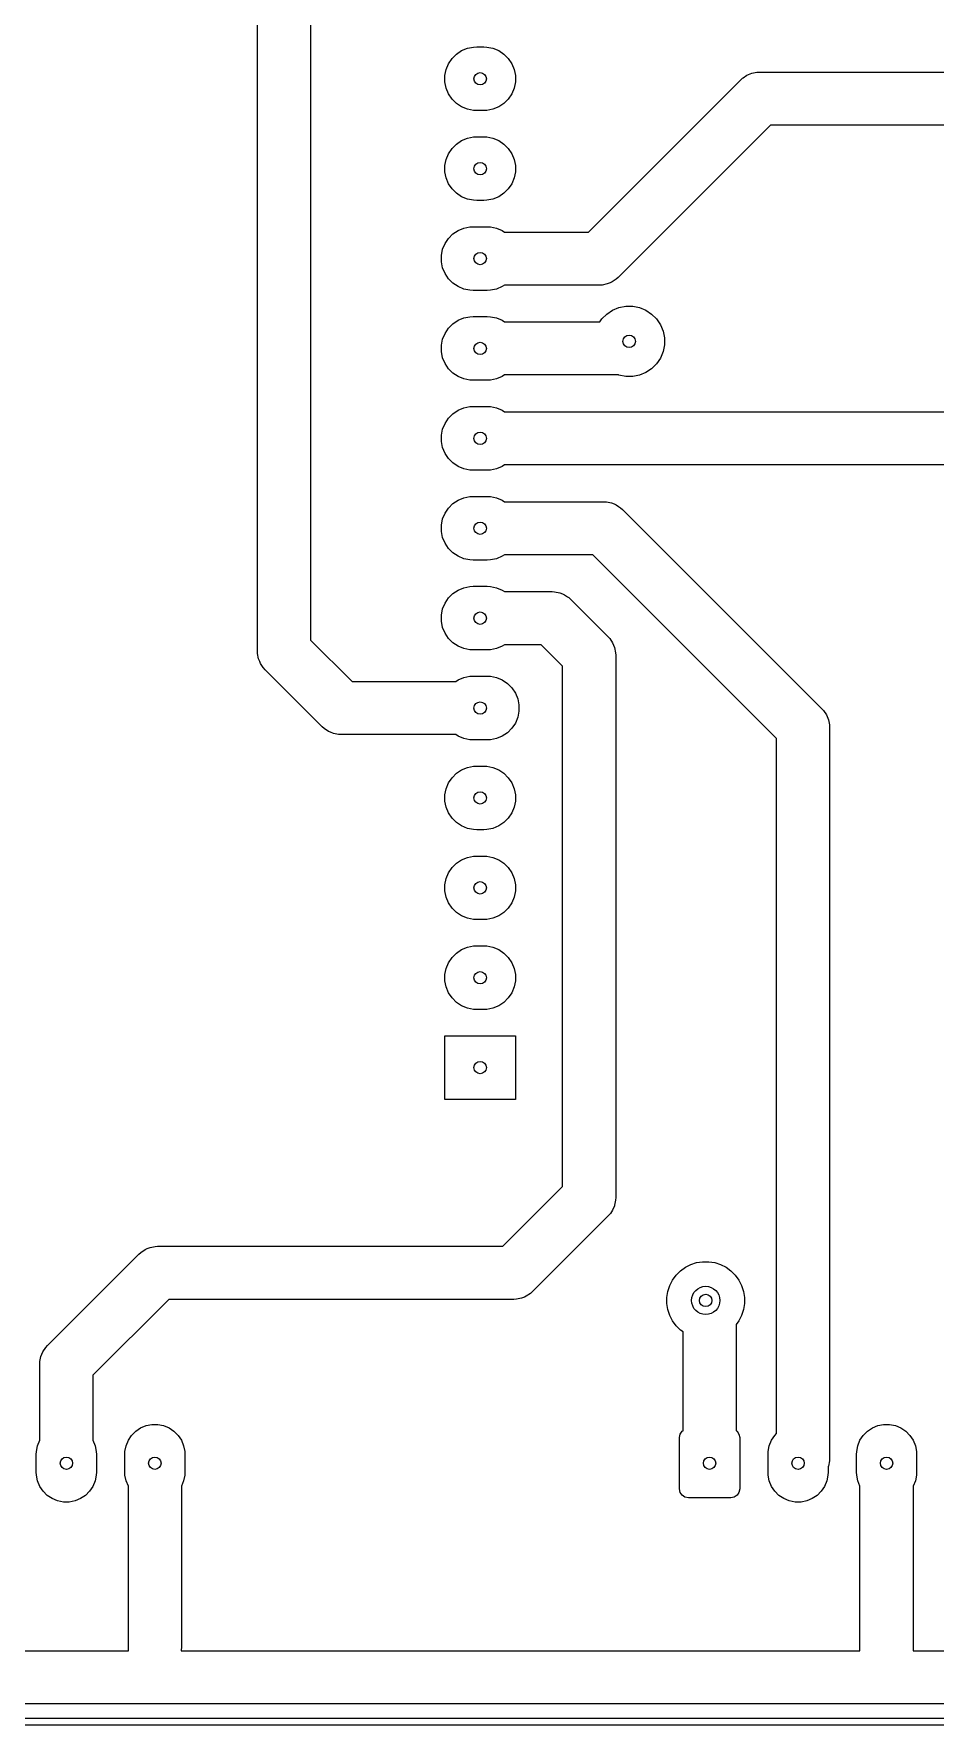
# Model space of a CAD drawing. Header units: inches. Extents: x 0.4 to 11.3, y -7.9 to -0.4.
# Drawn here: x 2.704 to 3.706, y -4.157 to -2.276 of the extents above; entities that cross this region are included whole.
import ezdxf

# ---------------------------------------------------------------- set-up
doc = ezdxf.new("R2010")
doc.units = ezdxf.units.IN
doc.header["$MEASUREMENT"] = 0
doc.layers.add('F.Cu', color=13, linetype='CONTINUOUS', true_color=0xc83434)

msp = doc.modelspace()

# ---------------------------------------------------------------- linework, layer by layer
at = {"layer": 'F.Cu', "linetype": 'CONTINUOUS'}
for p, q in [((2.9528, -2.9626), (2.9528, -2.0307)), ((3.0118, -2.0185), (3.0118, -2.9504)), ((3.174, -2.2986), (3.1798, -2.2947)), ((3.1798, -2.2947), (3.1862, -2.2921)), ((3.1862, -2.2921), (3.193, -2.2907)), ((3.193, -2.2907), (3.1965, -2.2906)), ((3.1965, -2.2906), (3.2043, -2.2906)), ((3.2043, -2.2906), (3.2078, -2.2907)), ((3.2078, -2.2907), (3.2146, -2.2921)), ((3.2146, -2.2921), (3.221, -2.2947)), ((3.221, -2.2947), (3.2268, -2.2986)), ((3.1625, -2.3157), (3.1652, -2.3093)), ((3.1652, -2.3093), (3.1691, -2.3035)), ((3.1691, -2.3035), (3.174, -2.2986)), ((3.2268, -2.2986), (3.2317, -2.3035)), ((3.2317, -2.3035), (3.2356, -2.3093)), ((3.2356, -2.3093), (3.2382, -2.3157)), ((3.1612, -2.3225), (3.1625, -2.3157)), ((3.1612, -2.3295), (3.1612, -2.3225)), ((3.1625, -2.3363), (3.1612, -2.3295)), ((3.2382, -2.3157), (3.2396, -2.3225)), ((3.2396, -2.3295), (3.2382, -2.3363)), ((3.2396, -2.3225), (3.2396, -2.3295)), ((3.3208, -2.4965), (3.4901, -2.3272)), ((3.4901, -2.3272), (3.4923, -2.3252)), ((3.4923, -2.3252), (3.4929, -2.3248)), ((3.4929, -2.3248), (3.4971, -2.322)), ((3.4971, -2.322), (3.5025, -2.3198)), ((3.5025, -2.3198), (3.5081, -2.3186)), ((3.5081, -2.3186), (3.511, -2.3185)), ((3.511, -2.3185), (3.7506, -2.3185)), ((3.1652, -2.3427), (3.1625, -2.3363)), ((3.1691, -2.3485), (3.1652, -2.3427)), ((3.174, -2.3534), (3.1691, -2.3485)), ((3.2317, -2.3485), (3.2268, -2.3534)), ((3.2356, -2.3427), (3.2317, -2.3485)), ((3.2382, -2.3363), (3.2356, -2.3427)), ((3.1798, -2.3572), (3.174, -2.3534)), ((3.1862, -2.3599), (3.1798, -2.3572)), ((3.193, -2.3612), (3.1862, -2.3599)), ((3.1965, -2.3614), (3.193, -2.3612)), ((3.2043, -2.3614), (3.1965, -2.3614)), ((3.2078, -2.3612), (3.2043, -2.3614)), ((3.2146, -2.3599), (3.2078, -2.3612)), ((3.221, -2.3572), (3.2146, -2.3599)), ((3.2268, -2.3534), (3.221, -2.3572)), ((3.5233, -2.3776), (3.3539, -2.5469)), ((3.7543, -2.3776), (3.5233, -2.3776)), ((3.1652, -2.4093), (3.1691, -2.4035)), ((3.1691, -2.4035), (3.174, -2.3986)), ((3.174, -2.3986), (3.1798, -2.3947)), ((3.1798, -2.3947), (3.1862, -2.3921)), ((3.1862, -2.3921), (3.193, -2.3907)), ((3.193, -2.3907), (3.1965, -2.3906)), ((3.1965, -2.3906), (3.2043, -2.3906)), ((3.2043, -2.3906), (3.2078, -2.3907)), ((3.2078, -2.3907), (3.2146, -2.3921)), ((3.2146, -2.3921), (3.221, -2.3947)), ((3.221, -2.3947), (3.2268, -2.3986)), ((3.2268, -2.3986), (3.2317, -2.4035)), ((3.2317, -2.4035), (3.2356, -2.4093)), ((3.1612, -2.4225), (3.1625, -2.4157)), ((3.1612, -2.4295), (3.1612, -2.4225)), ((3.1625, -2.4157), (3.1652, -2.4093)), ((3.2356, -2.4093), (3.2382, -2.4157)), ((3.2382, -2.4157), (3.2396, -2.4225)), ((3.2396, -2.4225), (3.2396, -2.4295)), ((3.1625, -2.4363), (3.1612, -2.4295)), ((3.1652, -2.4427), (3.1625, -2.4363)), ((3.1691, -2.4485), (3.1652, -2.4427)), ((3.2356, -2.4427), (3.2317, -2.4485)), ((3.2382, -2.4363), (3.2356, -2.4427)), ((3.2396, -2.4295), (3.2382, -2.4363)), ((3.174, -2.4534), (3.1691, -2.4485)), ((3.1798, -2.4572), (3.174, -2.4534)), ((3.1862, -2.4599), (3.1798, -2.4572)), ((3.193, -2.4612), (3.1862, -2.4599)), ((3.1965, -2.4614), (3.193, -2.4612)), ((3.2043, -2.4614), (3.1965, -2.4614)), ((3.2078, -2.4612), (3.2043, -2.4614)), ((3.2146, -2.4599), (3.2078, -2.4612)), ((3.221, -2.4572), (3.2146, -2.4599)), ((3.2268, -2.4534), (3.221, -2.4572)), ((3.2317, -2.4485), (3.2268, -2.4534)), ((3.1651, -2.5035), (3.17, -2.4986)), ((3.17, -2.4986), (3.1758, -2.4947)), ((3.1758, -2.4947), (3.1822, -2.4921)), ((3.1822, -2.4921), (3.189, -2.4907)), ((3.189, -2.4907), (3.1925, -2.4906)), ((3.1925, -2.4906), (3.2083, -2.4906)), ((3.2083, -2.4906), (3.2117, -2.4907)), ((3.2117, -2.4907), (3.2186, -2.4921)), ((3.2186, -2.4921), (3.225, -2.4947)), ((3.225, -2.4947), (3.2275, -2.4965)), ((3.2275, -2.4965), (3.3208, -2.4965)), ((3.1573, -2.5225), (3.1586, -2.5157)), ((3.1586, -2.5157), (3.1613, -2.5093)), ((3.1613, -2.5093), (3.1651, -2.5035)), ((3.1573, -2.5295), (3.1573, -2.5225)), ((3.1586, -2.5363), (3.1573, -2.5295)), ((3.1613, -2.5427), (3.1586, -2.5363)), ((3.1651, -2.5485), (3.1613, -2.5427)), ((3.17, -2.5534), (3.1651, -2.5485)), ((3.1758, -2.5572), (3.17, -2.5534)), ((3.1822, -2.5599), (3.1758, -2.5572)), ((3.225, -2.5572), (3.2186, -2.5599)), ((3.2275, -2.5555), (3.225, -2.5572)), ((3.3331, -2.5555), (3.2275, -2.5555)), ((3.336, -2.5554), (3.3331, -2.5555)), ((3.3416, -2.5542), (3.336, -2.5554)), ((3.345, -2.5528), (3.3416, -2.5542)), ((3.347, -2.552), (3.345, -2.5528)), ((3.3518, -2.5488), (3.347, -2.552)), ((3.3539, -2.5469), (3.3518, -2.5488)), ((3.189, -2.5612), (3.1822, -2.5599)), ((3.1925, -2.5614), (3.189, -2.5612)), ((3.2083, -2.5614), (3.1925, -2.5614)), ((3.2117, -2.5612), (3.2083, -2.5614)), ((3.2186, -2.5599), (3.2117, -2.5612)), ((3.17, -2.5986), (3.1758, -2.5947)), ((3.1758, -2.5947), (3.1822, -2.5921)), ((3.1822, -2.5921), (3.189, -2.5907)), ((3.189, -2.5907), (3.1925, -2.5906)), ((3.1925, -2.5906), (3.2083, -2.5906)), ((3.2083, -2.5906), (3.2117, -2.5907)), ((3.2117, -2.5907), (3.2186, -2.5921)), ((3.2186, -2.5921), (3.225, -2.5947)), ((3.225, -2.5947), (3.2275, -2.5965)), ((3.2275, -2.5965), (3.3335, -2.5965)), ((3.3335, -2.5965), (3.3357, -2.5931)), ((3.3357, -2.5931), (3.3412, -2.5877)), ((3.3412, -2.5877), (3.3476, -2.5834)), ((3.3476, -2.5834), (3.3547, -2.5804)), ((3.3547, -2.5804), (3.3623, -2.5789)), ((3.3623, -2.5789), (3.37, -2.5789)), ((3.37, -2.5789), (3.3776, -2.5804)), ((3.3776, -2.5804), (3.3847, -2.5834)), ((3.3847, -2.5834), (3.3911, -2.5877)), ((3.3911, -2.5877), (3.3966, -2.5931)), ((3.3966, -2.5931), (3.4009, -2.5996)), ((3.1586, -2.6157), (3.1613, -2.6093)), ((3.1613, -2.6093), (3.1651, -2.6035)), ((3.1651, -2.6035), (3.17, -2.5986)), ((3.4009, -2.5996), (3.4038, -2.6067)), ((3.4038, -2.6067), (3.4053, -2.6143)), ((3.4053, -2.6143), (3.4053, -2.622)), ((3.1573, -2.6225), (3.1586, -2.6157)), ((3.1573, -2.6295), (3.1573, -2.6225)), ((3.1586, -2.6363), (3.1573, -2.6295)), ((3.4038, -2.6295), (3.4009, -2.6367)), ((3.4053, -2.622), (3.4038, -2.6295)), ((3.1613, -2.6427), (3.1586, -2.6363)), ((3.1651, -2.6485), (3.1613, -2.6427)), ((3.17, -2.6534), (3.1651, -2.6485)), ((3.3847, -2.6528), (3.3776, -2.6558)), ((3.3911, -2.6485), (3.3847, -2.6528)), ((3.3966, -2.6431), (3.3911, -2.6485)), ((3.4009, -2.6367), (3.3966, -2.6431)), ((3.1758, -2.6572), (3.17, -2.6534)), ((3.1822, -2.6599), (3.1758, -2.6572)), ((3.189, -2.6612), (3.1822, -2.6599)), ((3.1925, -2.6614), (3.189, -2.6612)), ((3.2083, -2.6614), (3.1925, -2.6614)), ((3.2117, -2.6612), (3.2083, -2.6614)), ((3.2186, -2.6599), (3.2117, -2.6612)), ((3.225, -2.6572), (3.2186, -2.6599)), ((3.2275, -2.6555), (3.225, -2.6572)), ((3.3541, -2.6555), (3.2275, -2.6555)), ((3.3547, -2.6558), (3.3541, -2.6555)), ((3.3623, -2.6573), (3.3547, -2.6558)), ((3.37, -2.6573), (3.3623, -2.6573)), ((3.3776, -2.6558), (3.37, -2.6573)), ((3.1586, -2.7157), (3.1613, -2.7093)), ((3.1613, -2.7093), (3.1651, -2.7035)), ((3.1651, -2.7035), (3.17, -2.6986)), ((3.17, -2.6986), (3.1758, -2.6947)), ((3.1758, -2.6947), (3.1822, -2.6921)), ((3.1822, -2.6921), (3.189, -2.6907)), ((3.189, -2.6907), (3.1925, -2.6906)), ((3.1925, -2.6906), (3.2083, -2.6906)), ((3.2083, -2.6906), (3.2117, -2.6907)), ((3.2117, -2.6907), (3.2186, -2.6921)), ((3.2186, -2.6921), (3.225, -2.6947)), ((3.225, -2.6947), (3.2275, -2.6965)), ((3.2275, -2.6965), (3.9071, -2.6965)), ((3.1573, -2.7225), (3.1586, -2.7157)), ((3.1573, -2.7295), (3.1573, -2.7225)), ((3.1586, -2.7363), (3.1573, -2.7295)), ((3.1613, -2.7427), (3.1586, -2.7363)), ((3.1651, -2.7485), (3.1613, -2.7427)), ((3.17, -2.7534), (3.1651, -2.7485)), ((3.1758, -2.7572), (3.17, -2.7534)), ((3.1822, -2.7599), (3.1758, -2.7572)), ((3.189, -2.7612), (3.1822, -2.7599)), ((3.1925, -2.7614), (3.189, -2.7612)), ((3.2083, -2.7614), (3.1925, -2.7614)), ((3.2117, -2.7612), (3.2083, -2.7614)), ((3.2186, -2.7599), (3.2117, -2.7612)), ((3.225, -2.7572), (3.2186, -2.7599)), ((3.2275, -2.7555), (3.225, -2.7572)), ((3.9265, -2.7555), (3.2275, -2.7555)), ((3.1651, -2.8035), (3.17, -2.7986)), ((3.17, -2.7986), (3.1758, -2.7947)), ((3.1758, -2.7947), (3.1822, -2.7921)), ((3.1822, -2.7921), (3.189, -2.7907)), ((3.189, -2.7907), (3.1925, -2.7906)), ((3.1925, -2.7906), (3.2083, -2.7906)), ((3.2083, -2.7906), (3.2117, -2.7907)), ((3.2117, -2.7907), (3.2186, -2.7921)), ((3.2186, -2.7921), (3.225, -2.7947)), ((3.225, -2.7947), (3.2275, -2.7965)), ((3.2275, -2.7965), (3.3378, -2.7965)), ((3.3378, -2.7965), (3.3407, -2.7966)), ((3.3407, -2.7966), (3.3464, -2.7977)), ((3.3464, -2.7977), (3.3495, -2.799)), ((3.3495, -2.799), (3.3517, -2.7999)), ((3.3517, -2.7999), (3.3543, -2.8017)), ((3.3543, -2.8017), (3.3565, -2.8032)), ((3.3565, -2.8032), (3.3587, -2.8051)), ((3.1573, -2.8225), (3.1586, -2.8157)), ((3.1586, -2.8157), (3.1613, -2.8093)), ((3.1613, -2.8093), (3.1651, -2.8035)), ((3.3587, -2.8051), (3.5803, -3.0268)), ((3.1573, -2.8295), (3.1573, -2.8225)), ((3.1586, -2.8363), (3.1573, -2.8295)), ((3.1613, -2.8427), (3.1586, -2.8363)), ((3.1651, -2.8485), (3.1613, -2.8427)), ((3.17, -2.8534), (3.1651, -2.8485)), ((3.1758, -2.8572), (3.17, -2.8534)), ((3.1822, -2.8599), (3.1758, -2.8572)), ((3.225, -2.8572), (3.2186, -2.8599)), ((3.2275, -2.8555), (3.225, -2.8572)), ((3.3256, -2.8555), (3.2275, -2.8555)), ((3.5299, -3.0599), (3.3256, -2.8555)), ((3.189, -2.8612), (3.1822, -2.8599)), ((3.1925, -2.8614), (3.189, -2.8612)), ((3.2083, -2.8614), (3.1925, -2.8614)), ((3.2117, -2.8612), (3.2083, -2.8614)), ((3.2186, -2.8599), (3.2117, -2.8612)), ((3.17, -2.8986), (3.1758, -2.8947)), ((3.1758, -2.8947), (3.1822, -2.8921)), ((3.1822, -2.8921), (3.189, -2.8907)), ((3.189, -2.8907), (3.1925, -2.8906)), ((3.1925, -2.8906), (3.2083, -2.8906)), ((3.2083, -2.8906), (3.2117, -2.8907)), ((3.2117, -2.8907), (3.2186, -2.8921)), ((3.2186, -2.8921), (3.225, -2.8947)), ((3.225, -2.8947), (3.2275, -2.8965)), ((3.2275, -2.8965), (3.2803, -2.8965)), ((3.2803, -2.8965), (3.2832, -2.8966)), ((3.2832, -2.8966), (3.2889, -2.8977)), ((3.1573, -2.9225), (3.1586, -2.9157)), ((3.1586, -2.9157), (3.1613, -2.9093)), ((3.1613, -2.9093), (3.1651, -2.9035)), ((3.1651, -2.9035), (3.17, -2.8986)), ((3.2889, -2.8977), (3.292, -2.899)), ((3.292, -2.899), (3.2942, -2.8999)), ((3.2942, -2.8999), (3.2976, -2.9022)), ((3.2976, -2.9022), (3.299, -2.9032)), ((3.299, -2.9032), (3.3012, -2.9051)), ((3.3012, -2.9051), (3.3425, -2.9464)), ((3.1573, -2.9295), (3.1573, -2.9225)), ((3.1586, -2.9363), (3.1573, -2.9295)), ((3.0118, -2.9504), (3.0579, -2.9965)), ((3.1613, -2.9427), (3.1586, -2.9363)), ((3.1651, -2.9485), (3.1613, -2.9427)), ((3.17, -2.9534), (3.1651, -2.9485)), ((3.1758, -2.9572), (3.17, -2.9534)), ((3.3425, -2.9464), (3.3445, -2.9486)), ((3.3445, -2.9486), (3.3477, -2.9534)), ((3.3477, -2.9534), (3.3499, -2.9588)), ((2.9529, -2.9655), (2.9528, -2.9626)), ((2.954, -2.9712), (2.9529, -2.9655)), ((2.9553, -2.9743), (2.954, -2.9712)), ((3.1822, -2.9599), (3.1758, -2.9572)), ((3.189, -2.9612), (3.1822, -2.9599)), ((3.1925, -2.9614), (3.189, -2.9612)), ((3.2083, -2.9614), (3.1925, -2.9614)), ((3.2117, -2.9612), (3.2083, -2.9614)), ((3.2186, -2.9599), (3.2117, -2.9612)), ((3.225, -2.9572), (3.2186, -2.9599)), ((3.2275, -2.9555), (3.225, -2.9572)), ((3.2681, -2.9555), (3.2275, -2.9555)), ((3.2921, -2.9796), (3.2681, -2.9555)), ((3.3499, -2.9588), (3.351, -2.9644)), ((3.351, -2.9644), (3.3512, -2.9673)), ((3.3512, -2.9673), (3.3512, -3.5705)), ((2.9562, -2.9765), (2.9553, -2.9743)), ((2.9592, -2.9809), (2.9562, -2.9765)), ((2.9595, -2.9813), (2.9592, -2.9809)), ((2.9614, -2.9835), (2.9595, -2.9813)), ((3.0248, -3.0469), (2.9614, -2.9835)), ((3.1822, -2.9921), (3.189, -2.9907)), ((3.189, -2.9907), (3.1925, -2.9906)), ((3.1925, -2.9906), (3.2083, -2.9906)), ((3.2083, -2.9906), (3.2117, -2.9907)), ((3.2117, -2.9907), (3.2186, -2.9921)), ((3.2921, -3.5582), (3.2921, -2.9796)), ((3.0579, -2.9965), (3.1732, -2.9965)), ((3.1732, -2.9965), (3.1758, -2.9947)), ((3.1758, -2.9947), (3.1822, -2.9921)), ((3.2186, -2.9921), (3.225, -2.9947)), ((3.225, -2.9947), (3.2307, -2.9986)), ((3.2307, -2.9986), (3.2357, -3.0035)), ((3.2357, -3.0035), (3.2395, -3.0093)), ((3.2395, -3.0093), (3.2422, -3.0157)), ((3.2422, -3.0157), (3.2435, -3.0225)), ((3.2435, -3.0225), (3.2435, -3.0295)), ((3.5803, -3.0268), (3.5823, -3.0289)), ((3.5823, -3.0289), (3.5855, -3.0337)), ((3.0269, -3.0488), (3.0248, -3.0469)), ((3.2395, -3.0427), (3.2357, -3.0485)), ((3.2422, -3.0363), (3.2395, -3.0427)), ((3.2435, -3.0295), (3.2422, -3.0363)), ((3.5855, -3.0337), (3.5877, -3.0391)), ((3.5877, -3.0391), (3.5888, -3.0447)), ((3.5888, -3.0447), (3.589, -3.0476)), ((3.589, -3.0476), (3.589, -3.8606)), ((3.0318, -3.052), (3.0269, -3.0488)), ((3.034, -3.0529), (3.0318, -3.052)), ((3.0371, -3.0542), (3.034, -3.0529)), ((3.0428, -3.0554), (3.0371, -3.0542)), ((3.0457, -3.0555), (3.0428, -3.0554)), ((3.1732, -3.0555), (3.0457, -3.0555)), ((3.1758, -3.0572), (3.1732, -3.0555)), ((3.1822, -3.0599), (3.1758, -3.0572)), ((3.189, -3.0612), (3.1822, -3.0599)), ((3.1925, -3.0614), (3.189, -3.0612)), ((3.2083, -3.0614), (3.1925, -3.0614)), ((3.2117, -3.0612), (3.2083, -3.0614)), ((3.2186, -3.0599), (3.2117, -3.0612)), ((3.225, -3.0572), (3.2186, -3.0599)), ((3.2307, -3.0534), (3.225, -3.0572)), ((3.2357, -3.0485), (3.2307, -3.0534)), ((3.5299, -3.8332), (3.5299, -3.0599)), ((3.1652, -3.1093), (3.1691, -3.1035)), ((3.1691, -3.1035), (3.174, -3.0986)), ((3.174, -3.0986), (3.1798, -3.0947)), ((3.1798, -3.0947), (3.1862, -3.0921)), ((3.1862, -3.0921), (3.193, -3.0907)), ((3.193, -3.0907), (3.1965, -3.0906)), ((3.1965, -3.0906), (3.2043, -3.0906)), ((3.2043, -3.0906), (3.2078, -3.0907)), ((3.2078, -3.0907), (3.2146, -3.0921)), ((3.2146, -3.0921), (3.221, -3.0947)), ((3.221, -3.0947), (3.2268, -3.0986)), ((3.2268, -3.0986), (3.2317, -3.1035)), ((3.2317, -3.1035), (3.2356, -3.1093)), ((3.1612, -3.1225), (3.1625, -3.1157)), ((3.1612, -3.1295), (3.1612, -3.1225)), ((3.1625, -3.1157), (3.1652, -3.1093)), ((3.2356, -3.1093), (3.2382, -3.1157)), ((3.2382, -3.1157), (3.2396, -3.1225)), ((3.2396, -3.1225), (3.2396, -3.1295)), ((3.1625, -3.1363), (3.1612, -3.1295)), ((3.1652, -3.1427), (3.1625, -3.1363)), ((3.2382, -3.1363), (3.2356, -3.1427)), ((3.2396, -3.1295), (3.2382, -3.1363)), ((3.1691, -3.1485), (3.1652, -3.1427)), ((3.174, -3.1534), (3.1691, -3.1485)), ((3.1798, -3.1572), (3.174, -3.1534)), ((3.1862, -3.1599), (3.1798, -3.1572)), ((3.193, -3.1612), (3.1862, -3.1599)), ((3.2146, -3.1599), (3.2078, -3.1612)), ((3.221, -3.1572), (3.2146, -3.1599)), ((3.2268, -3.1534), (3.221, -3.1572)), ((3.2317, -3.1485), (3.2268, -3.1534)), ((3.2356, -3.1427), (3.2317, -3.1485)), ((3.1965, -3.1614), (3.193, -3.1612)), ((3.2043, -3.1614), (3.1965, -3.1614)), ((3.2078, -3.1612), (3.2043, -3.1614)), ((3.174, -3.1986), (3.1798, -3.1947)), ((3.1798, -3.1947), (3.1862, -3.1921)), ((3.1862, -3.1921), (3.193, -3.1907)), ((3.193, -3.1907), (3.1965, -3.1906)), ((3.1965, -3.1906), (3.2043, -3.1906)), ((3.2043, -3.1906), (3.2078, -3.1907)), ((3.2078, -3.1907), (3.2146, -3.1921)), ((3.2146, -3.1921), (3.221, -3.1947)), ((3.221, -3.1947), (3.2268, -3.1986)), ((3.1612, -3.2225), (3.1625, -3.2157)), ((3.1625, -3.2157), (3.1652, -3.2093)), ((3.1652, -3.2093), (3.1691, -3.2035)), ((3.1691, -3.2035), (3.174, -3.1986)), ((3.2268, -3.1986), (3.2317, -3.2035)), ((3.2317, -3.2035), (3.2356, -3.2093)), ((3.2356, -3.2093), (3.2382, -3.2157)), ((3.2382, -3.2157), (3.2396, -3.2225)), ((3.1612, -3.2295), (3.1612, -3.2225)), ((3.1625, -3.2363), (3.1612, -3.2295)), ((3.2396, -3.2295), (3.2382, -3.2363)), ((3.2396, -3.2225), (3.2396, -3.2295)), ((3.1652, -3.2427), (3.1625, -3.2363)), ((3.1691, -3.2485), (3.1652, -3.2427)), ((3.174, -3.2534), (3.1691, -3.2485)), ((3.1798, -3.2572), (3.174, -3.2534)), ((3.2268, -3.2534), (3.221, -3.2572)), ((3.2317, -3.2485), (3.2268, -3.2534)), ((3.2356, -3.2427), (3.2317, -3.2485)), ((3.2382, -3.2363), (3.2356, -3.2427)), ((3.1862, -3.2599), (3.1798, -3.2572)), ((3.193, -3.2612), (3.1862, -3.2599)), ((3.1965, -3.2614), (3.193, -3.2612)), ((3.2043, -3.2614), (3.1965, -3.2614)), ((3.2078, -3.2612), (3.2043, -3.2614)), ((3.2146, -3.2599), (3.2078, -3.2612)), ((3.221, -3.2572), (3.2146, -3.2599)), ((3.1798, -3.2947), (3.1862, -3.2921)), ((3.1862, -3.2921), (3.193, -3.2907)), ((3.193, -3.2907), (3.1965, -3.2906)), ((3.1965, -3.2906), (3.2043, -3.2906)), ((3.2043, -3.2906), (3.2078, -3.2907)), ((3.2078, -3.2907), (3.2146, -3.2921)), ((3.2146, -3.2921), (3.221, -3.2947)), ((3.1625, -3.3157), (3.1652, -3.3093)), ((3.1652, -3.3093), (3.1691, -3.3035)), ((3.1691, -3.3035), (3.174, -3.2986)), ((3.174, -3.2986), (3.1798, -3.2947)), ((3.221, -3.2947), (3.2268, -3.2986)), ((3.2268, -3.2986), (3.2317, -3.3035)), ((3.2317, -3.3035), (3.2356, -3.3093)), ((3.2356, -3.3093), (3.2382, -3.3157)), ((3.1612, -3.3225), (3.1625, -3.3157)), ((3.1612, -3.3295), (3.1612, -3.3225)), ((3.1625, -3.3363), (3.1612, -3.3295)), ((3.2382, -3.3157), (3.2396, -3.3225)), ((3.2396, -3.3295), (3.2382, -3.3363)), ((3.2396, -3.3225), (3.2396, -3.3295)), ((3.1652, -3.3427), (3.1625, -3.3363)), ((3.1691, -3.3485), (3.1652, -3.3427)), ((3.174, -3.3534), (3.1691, -3.3485)), ((3.2317, -3.3485), (3.2268, -3.3534)), ((3.2356, -3.3427), (3.2317, -3.3485)), ((3.2382, -3.3363), (3.2356, -3.3427)), ((3.1798, -3.3572), (3.174, -3.3534)), ((3.1862, -3.3599), (3.1798, -3.3572)), ((3.193, -3.3612), (3.1862, -3.3599)), ((3.1965, -3.3614), (3.193, -3.3612)), ((3.2043, -3.3614), (3.1965, -3.3614)), ((3.2078, -3.3612), (3.2043, -3.3614)), ((3.2146, -3.3599), (3.2078, -3.3612)), ((3.221, -3.3572), (3.2146, -3.3599)), ((3.2268, -3.3534), (3.221, -3.3572)), ((3.161, -3.4614), (3.161, -3.3906)), ((3.161, -3.3906), (3.2398, -3.3906)), ((3.2398, -3.3906), (3.2398, -3.4614)), ((3.2398, -3.4614), (3.161, -3.4614)), ((3.2256, -3.6248), (3.2921, -3.5582)), ((3.351, -3.5734), (3.3499, -3.579)), ((3.3512, -3.5705), (3.351, -3.5734)), ((3.3425, -3.5914), (3.2587, -3.6752)), ((3.3445, -3.5892), (3.3425, -3.5914)), ((3.3452, -3.5882), (3.3445, -3.5892)), ((3.3477, -3.5844), (3.3452, -3.5882)), ((3.3497, -3.5796), (3.3477, -3.5844)), ((3.3499, -3.579), (3.3497, -3.5796)), ((2.823, -3.6315), (2.8278, -3.6283)), ((2.8278, -3.6283), (2.83, -3.6274)), ((2.83, -3.6274), (2.8332, -3.6261)), ((2.8332, -3.6261), (2.8388, -3.6249)), ((2.8388, -3.6249), (2.8417, -3.6248)), ((2.8417, -3.6248), (3.2256, -3.6248)), ((2.7193, -3.735), (2.8209, -3.6335)), ((2.8209, -3.6335), (2.823, -3.6315)), ((3.4231, -3.6521), (3.4286, -3.6481)), ((3.4286, -3.6481), (3.4346, -3.645)), ((3.4346, -3.645), (3.4411, -3.6429)), ((3.4411, -3.6429), (3.4478, -3.6419)), ((3.4478, -3.6419), (3.4546, -3.6419)), ((3.4546, -3.6419), (3.4613, -3.6429)), ((3.4613, -3.6429), (3.4678, -3.645)), ((3.4678, -3.645), (3.4738, -3.6481)), ((3.4738, -3.6481), (3.4793, -3.6521)), ((3.4091, -3.6749), (3.4112, -3.6685)), ((3.4112, -3.6685), (3.4143, -3.6624)), ((3.4143, -3.6624), (3.4183, -3.6569)), ((3.4183, -3.6569), (3.4231, -3.6521)), ((3.4793, -3.6521), (3.4841, -3.6569)), ((3.4841, -3.6569), (3.4881, -3.6624)), ((3.4881, -3.6624), (3.4912, -3.6685)), ((3.4912, -3.6685), (3.4933, -3.6749)), ((2.854, -3.6839), (2.7697, -3.7681)), ((3.2378, -3.6839), (2.854, -3.6839)), ((3.2407, -3.6837), (3.2378, -3.6839)), ((3.2464, -3.6826), (3.2407, -3.6837)), ((3.2495, -3.6813), (3.2464, -3.6826)), ((3.2517, -3.6804), (3.2495, -3.6813)), ((3.2565, -3.6772), (3.2517, -3.6804)), ((3.2587, -3.6752), (3.2565, -3.6772)), ((3.408, -3.6816), (3.4091, -3.6749)), ((3.408, -3.6884), (3.408, -3.6816)), ((3.4933, -3.6749), (3.4944, -3.6816)), ((3.4944, -3.6816), (3.4944, -3.6884)), ((3.4091, -3.6951), (3.408, -3.6884)), ((3.4112, -3.7016), (3.4091, -3.6951)), ((3.4143, -3.7077), (3.4112, -3.7016)), ((3.4912, -3.7016), (3.4881, -3.7077)), ((3.4933, -3.6951), (3.4912, -3.7016)), ((3.4944, -3.6884), (3.4933, -3.6951)), ((3.4183, -3.7132), (3.4143, -3.7077)), ((3.4231, -3.718), (3.4183, -3.7132)), ((3.426, -3.7201), (3.4231, -3.718)), ((3.426, -3.8299), (3.426, -3.7201)), ((3.4881, -3.7077), (3.485, -3.7119)), ((3.485, -3.7119), (3.485, -3.8299)), ((2.7119, -3.7473), (2.7141, -3.742)), ((2.7141, -3.742), (2.7173, -3.7372)), ((2.7141, -3.742), (2.7141, -3.742)), ((2.7173, -3.7372), (2.7193, -3.735)), ((2.7106, -3.7559), (2.7108, -3.753)), ((2.7106, -3.8406), (2.7106, -3.7559)), ((2.7108, -3.753), (2.7119, -3.7473)), ((2.7697, -3.7681), (2.7697, -3.8406)), ((2.8091, -3.8405), (2.8127, -3.8351)), ((2.8127, -3.8351), (2.8174, -3.8304)), ((2.8174, -3.8304), (2.8228, -3.8268)), ((2.8228, -3.8268), (2.8289, -3.8243)), ((2.8289, -3.8243), (2.8353, -3.823)), ((2.8353, -3.823), (2.8419, -3.823)), ((2.8419, -3.823), (2.8483, -3.8243)), ((2.8483, -3.8243), (2.8544, -3.8268)), ((2.8544, -3.8268), (2.8598, -3.8304)), ((2.8598, -3.8304), (2.8645, -3.8351)), ((2.8645, -3.8351), (2.8681, -3.8405)), ((3.422, -3.8376), (3.4228, -3.8338)), ((3.422, -3.8947), (3.422, -3.8376)), ((3.4228, -3.8338), (3.4249, -3.8306)), ((3.4249, -3.8306), (3.426, -3.8299)), ((3.485, -3.8299), (3.4861, -3.8306)), ((3.4861, -3.8306), (3.4882, -3.8338)), ((3.4882, -3.8338), (3.489, -3.8376)), ((3.489, -3.8376), (3.489, -3.8947)), ((3.5244, -3.8405), (3.5281, -3.8351)), ((3.5281, -3.8351), (3.5299, -3.8332)), ((3.6228, -3.8405), (3.6265, -3.8351)), ((3.6265, -3.8351), (3.6311, -3.8304)), ((3.6311, -3.8304), (3.6366, -3.8268)), ((3.6366, -3.8268), (3.6426, -3.8243)), ((3.6426, -3.8243), (3.6491, -3.823)), ((3.6491, -3.823), (3.6556, -3.823)), ((3.6556, -3.823), (3.6621, -3.8243)), ((3.6621, -3.8243), (3.6681, -3.8268)), ((3.6681, -3.8268), (3.6736, -3.8304)), ((3.6736, -3.8304), (3.6782, -3.8351)), ((3.6782, -3.8351), (3.6819, -3.8405)), ((2.7067, -3.8563), (2.7069, -3.853)), ((2.7067, -3.876), (2.7067, -3.8563)), ((2.7069, -3.853), (2.7081, -3.8466)), ((2.7081, -3.8466), (2.7106, -3.8406)), ((2.7697, -3.8406), (2.7722, -3.8466)), ((2.7722, -3.8466), (2.7735, -3.853)), ((2.7735, -3.853), (2.7736, -3.8563)), ((2.7736, -3.8563), (2.7736, -3.876)), ((2.8051, -3.8563), (2.8053, -3.853)), ((2.8051, -3.876), (2.8051, -3.8563)), ((2.8053, -3.853), (2.8066, -3.8466)), ((2.8066, -3.8466), (2.8091, -3.8405)), ((2.8681, -3.8405), (2.8706, -3.8466)), ((2.8706, -3.8466), (2.8719, -3.853)), ((2.8719, -3.853), (2.872, -3.8563)), ((2.872, -3.8563), (2.872, -3.876)), ((3.5205, -3.8563), (3.5206, -3.853)), ((3.5205, -3.876), (3.5205, -3.8563)), ((3.5206, -3.853), (3.5219, -3.8466)), ((3.5219, -3.8466), (3.5244, -3.8405)), ((3.6189, -3.8563), (3.6191, -3.853)), ((3.6189, -3.876), (3.6189, -3.8563)), ((3.6191, -3.853), (3.6203, -3.8466)), ((3.6203, -3.8466), (3.6228, -3.8405)), ((3.6819, -3.8405), (3.6844, -3.8466)), ((3.6844, -3.8466), (3.6857, -3.853)), ((3.6857, -3.853), (3.6858, -3.8563)), ((3.6858, -3.8563), (3.6858, -3.876)), ((3.5877, -3.8692), (3.5874, -3.8699)), ((3.5874, -3.8699), (3.5874, -3.876)), ((3.5888, -3.8635), (3.5877, -3.8692)), ((3.589, -3.8606), (3.5888, -3.8635)), ((2.7069, -3.8793), (2.7067, -3.876)), ((2.7081, -3.8857), (2.7069, -3.8793)), ((2.7106, -3.8918), (2.7081, -3.8857)), ((2.7143, -3.8972), (2.7106, -3.8918)), ((2.7697, -3.8918), (2.766, -3.8972)), ((2.7722, -3.8857), (2.7697, -3.8918)), ((2.7735, -3.8793), (2.7722, -3.8857)), ((2.7736, -3.876), (2.7735, -3.8793)), ((2.8053, -3.8793), (2.8051, -3.876)), ((2.8066, -3.8857), (2.8053, -3.8793)), ((2.8091, -3.8917), (2.8066, -3.8857)), ((2.8091, -4.0709), (2.8091, -3.8917)), ((2.8706, -3.8857), (2.8681, -3.8917)), ((2.8681, -3.8917), (2.8681, -4.0709)), ((2.8719, -3.8793), (2.8706, -3.8857)), ((2.872, -3.876), (2.8719, -3.8793)), ((3.4228, -3.8985), (3.422, -3.8947)), ((3.489, -3.8947), (3.4882, -3.8985)), ((3.5206, -3.8793), (3.5205, -3.876)), ((3.5219, -3.8857), (3.5206, -3.8793)), ((3.5244, -3.8918), (3.5219, -3.8857)), ((3.5281, -3.8972), (3.5244, -3.8918)), ((3.5835, -3.8918), (3.5798, -3.8972)), ((3.586, -3.8857), (3.5835, -3.8918)), ((3.5872, -3.8793), (3.586, -3.8857)), ((3.5874, -3.876), (3.5872, -3.8793)), ((3.6191, -3.8793), (3.6189, -3.876)), ((3.6203, -3.8857), (3.6191, -3.8793)), ((3.6228, -3.8917), (3.6203, -3.8857)), ((3.6228, -4.0748), (3.6228, -3.8917)), ((3.6844, -3.8857), (3.6819, -3.8917)), ((3.6819, -3.8917), (3.6819, -4.0748)), ((3.6857, -3.8793), (3.6844, -3.8857)), ((3.6858, -3.876), (3.6857, -3.8793)), ((2.7189, -3.9019), (2.7143, -3.8972)), ((2.7244, -3.9055), (2.7189, -3.9019)), ((2.7304, -3.908), (2.7244, -3.9055)), ((2.7369, -3.9093), (2.7304, -3.908)), ((2.7434, -3.9093), (2.7369, -3.9093)), ((2.7499, -3.908), (2.7434, -3.9093)), ((2.7559, -3.9055), (2.7499, -3.908)), ((2.7614, -3.9019), (2.7559, -3.9055)), ((2.766, -3.8972), (2.7614, -3.9019)), ((3.4249, -3.9016), (3.4228, -3.8985)), ((3.4281, -3.9038), (3.4249, -3.9016)), ((3.4319, -3.9045), (3.4281, -3.9038)), ((3.4791, -3.9045), (3.4319, -3.9045)), ((3.4829, -3.9038), (3.4791, -3.9045)), ((3.4861, -3.9016), (3.4829, -3.9038)), ((3.4882, -3.8985), (3.4861, -3.9016)), ((3.5327, -3.9019), (3.5281, -3.8972)), ((3.5382, -3.9055), (3.5327, -3.9019)), ((3.5442, -3.908), (3.5382, -3.9055)), ((3.5507, -3.9093), (3.5442, -3.908)), ((3.5572, -3.9093), (3.5507, -3.9093)), ((3.5637, -3.908), (3.5572, -3.9093)), ((3.5697, -3.9055), (3.5637, -3.908)), ((3.5752, -3.9019), (3.5697, -3.9055)), ((3.5798, -3.8972), (3.5752, -3.9019)), ((2.3327, -4.0748), (2.8094, -4.0748)), ((2.8092, -4.0738), (2.8091, -4.0709)), ((2.8094, -4.0748), (2.8092, -4.0738)), ((2.868, -4.0738), (2.8678, -4.0748)), ((2.8678, -4.0748), (3.3563, -4.0748)), ((2.8681, -4.0709), (2.868, -4.0738)), ((3.3563, -4.0748), (3.6228, -4.0748)), ((3.6819, -4.0748), (4.335, -4.0748)), ((2.8346, -4.1339), (2.3327, -4.1339)), ((3.3563, -4.1339), (2.8346, -4.1339)), ((3.6547, -4.1339), (3.3563, -4.1339)), ((4.3661, -4.1339), (3.6547, -4.1339)), ((5.3346, -4.1575), (1.3976, -4.1575)), ((1.4016, -4.1496), (5.3307, -4.1496))]:
    msp.add_line(p, q, dxfattribs=at)
at = {"layer": 'F.Cu'}
for centre, radius in [((3.2004, -2.326), 0.00689), ((3.2004, -2.326), 0.00689), ((3.2004, -2.426), 0.00689), ((3.2004, -2.426), 0.00689), ((3.2004, -2.526), 0.00689), ((3.2004, -2.526), 0.00689), ((3.3661, -2.6181), 0.00689), ((3.3661, -2.6181), 0.00689), ((3.2004, -2.626), 0.00689), ((3.2004, -2.626), 0.00689), ((3.2004, -2.726), 0.00689), ((3.2004, -2.726), 0.00689), ((3.2004, -2.826), 0.00689), ((3.2004, -2.826), 0.00689), ((3.2004, -2.926), 0.00689), ((3.2004, -2.926), 0.00689), ((3.2004, -3.026), 0.00689), ((3.2004, -3.026), 0.00689), ((3.2004, -3.126), 0.00689), ((3.2004, -3.126), 0.00689), ((3.2004, -3.226), 0.00689), ((3.2004, -3.226), 0.00689), ((3.2004, -3.326), 0.00689), ((3.2004, -3.326), 0.00689), ((3.2004, -3.426), 0.00689), ((3.2004, -3.426), 0.00689), ((3.4512, -3.685), 0.0157), ((3.4512, -3.685), 0.00689), ((2.7402, -3.8661), 0.00689), ((2.7402, -3.8661), 0.00689), ((2.8386, -3.8661), 0.00689), ((2.8386, -3.8661), 0.00689), ((3.4555, -3.8661), 0.00689), ((3.4555, -3.8661), 0.00689), ((3.5539, -3.8661), 0.00689), ((3.5539, -3.8661), 0.00689), ((3.6524, -3.8661), 0.00689), ((3.6524, -3.8661), 0.00689)]:
    msp.add_circle(centre, radius, dxfattribs=at)

doc.saveas('drawing.dxf')
